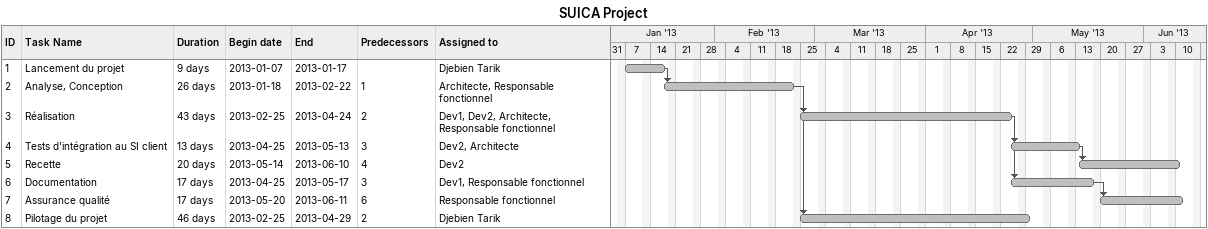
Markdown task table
SUICA Project

| ID | Task | Duration | Start | Finish | Predecessors | Resources |
|---|---|---|---|---|---|---|
| 1 | Lancement du projet | 9d | 2013-01-07 | 2013-01-17 |  | Djebien Tarik |
| 2 | Analyse, Conception | 26d | 2013-01-18 | 2013-02-22 | 1 | Architecte, Responsable fonctionnel |
| 3 | Réalisation | 43d | 2013-02-25 | 2013-04-24 | 2 | Dev1, Dev2, Architecte, Responsable fonctionnel |
| 4 | Tests d'intégration au SI client | 13d | 2013-04-25 | 2013-05-13 | 3 | Dev2, Architecte |
| 5 | Recette | 20d | 2013-05-14 | 2013-06-10 | 4 | Dev2 |
| 6 | Documentation | 17d | 2013-04-25 | 2013-05-17 | 3 | Dev1, Responsable fonctionnel |
| 7 | Assurance qualité | 17d | 2013-05-20 | 2013-06-11 | 6 | Responsable fonctionnel |
| 8 | Pilotage du projet | 46d | 2013-02-25 | 2013-04-29 | 2 | Djebien Tarik |
